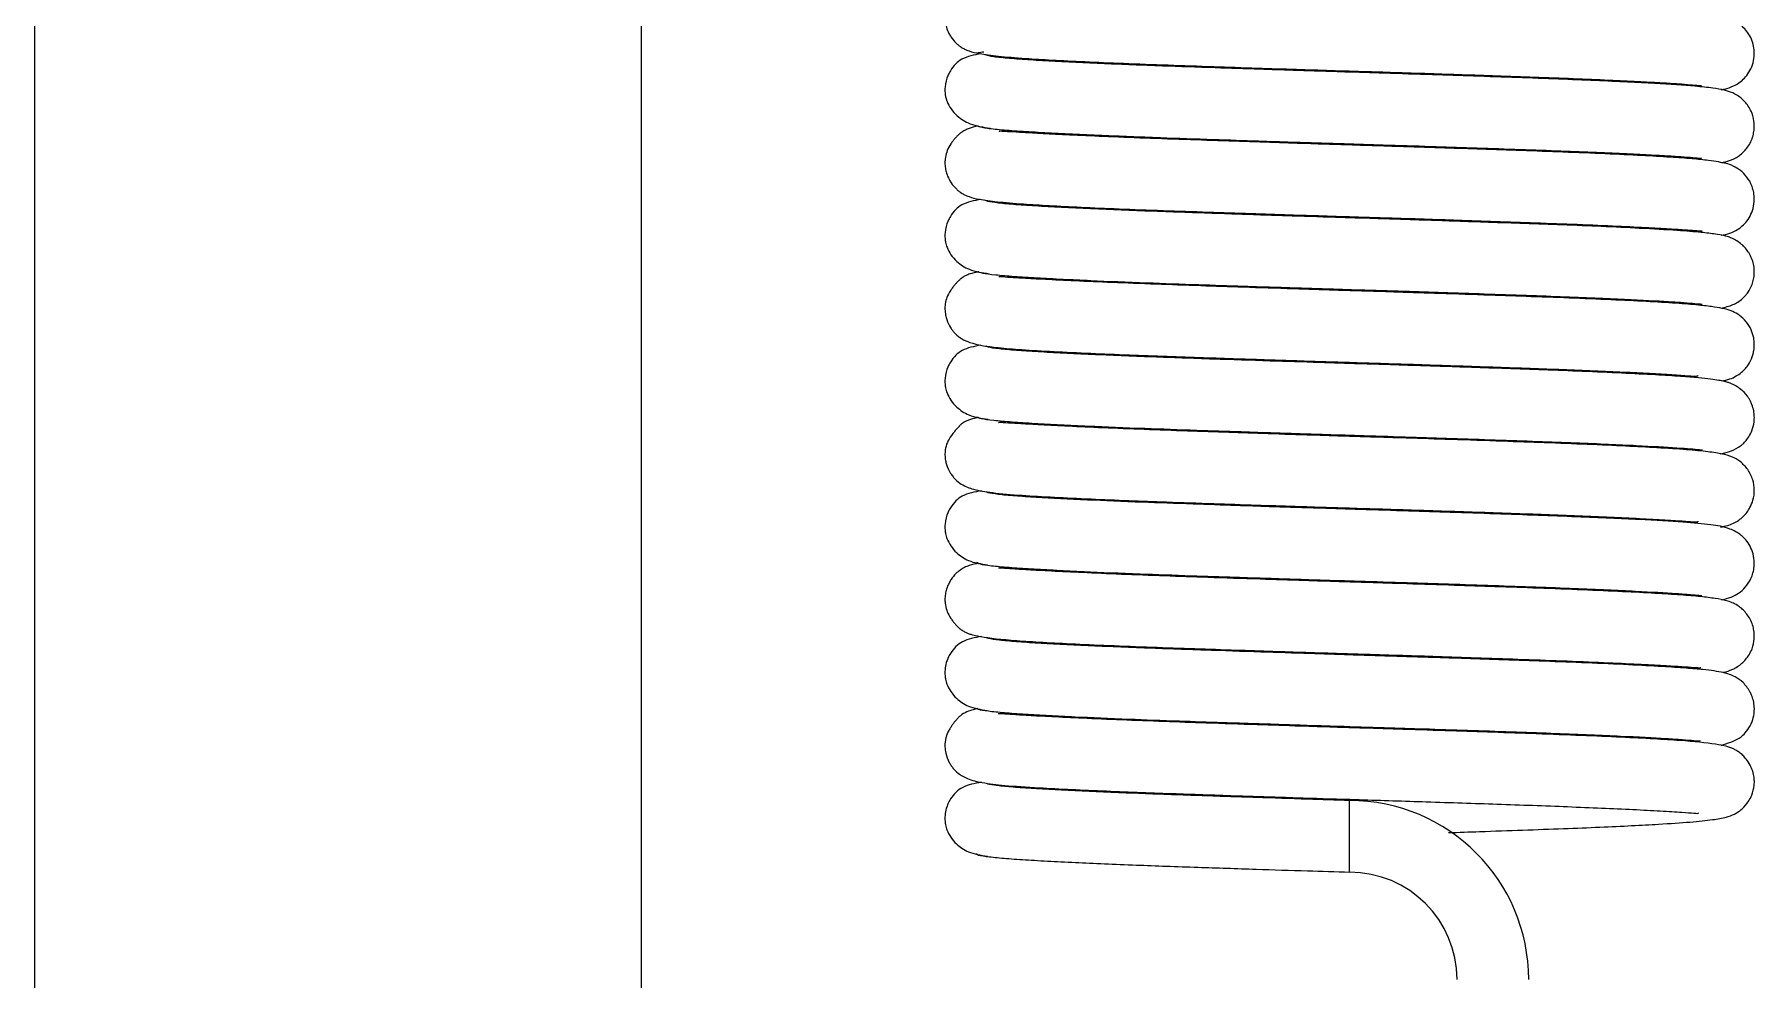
# Model space of a CAD drawing. Header units: millimetres. Extents: x -119 to 1184, y -69 to 836.
# Drawn here: x 525.99 to 547.59, y 595.95 to 607.82 of the extents above; entities that cross this region are included whole.
import ezdxf

# ---------------------------------------------------------------- set-up
doc = ezdxf.new("R2010")
doc.units = ezdxf.units.MM

msp = doc.modelspace()

# ---------------------------------------------------------------- linework, layer by layer
at = {"color": 7, "linetype": 'Continuous', "lineweight": 25}
for p, q in [((525.993, 643.47), (525.993, 592.67)), ((533.613, 592.67), (533.613, 643.47)), ((542.503, 597.3), (542.503, 598.199))]:
    msp.add_line(p, q, dxfattribs=at)
for radius in [2.248, 1.349]:
    msp.add_arc((542.503, 595.951), radius, 0, 90, dxfattribs=at)
for points, knots in [([(537.866, 608.497), (537.853, 608.496), (537.808, 608.49), (537.772, 608.48), (537.72, 608.464), (537.68, 608.447), (537.648, 608.429), (537.63, 608.417), (537.615, 608.406), (537.605, 608.398), (537.594, 608.39), (537.585, 608.382), (537.576, 608.373), (537.561, 608.358), (537.54, 608.335), (537.515, 608.304), (537.48, 608.252), (537.448, 608.186), (537.429, 608.12), (537.421, 608.05), (537.426, 607.972), (537.442, 607.902), (537.467, 607.837), (537.507, 607.77), (537.549, 607.72), (537.587, 607.686), (537.608, 607.671), (537.618, 607.663), (537.642, 607.647), (537.675, 607.629), (537.743, 607.602), (537.866, 607.573), (538.089, 607.543), (538.399, 607.517), (538.768, 607.495), (539.177, 607.475), (539.664, 607.454), (540.208, 607.434), (540.774, 607.414), (541.318, 607.396), (541.811, 607.38), (542.276, 607.365), (542.701, 607.352), (543.134, 607.339), (543.547, 607.326), (543.983, 607.311), (544.428, 607.296), (544.903, 607.279), (545.376, 607.262), (545.803, 607.243), (546.153, 607.226), (546.426, 607.211), (546.677, 607.196), (546.879, 607.176), (546.912, 607.174), (546.923, 607.173)], [0, 0, 0, 0, 0.006568, 0.022713, 0.035311, 0.044112, 0.04717, 0.049444, 0.050359, 0.051191, 0.052013, 0.0529, 0.053851, 0.054839, 0.057091, 0.059909, 0.063404, 0.072567, 0.082763, 0.089519, 0.094273, 0.098646, 0.104647, 0.108295, 0.115717, 0.119409, 0.121238, 0.122341, 0.123817, 0.13373, 0.150259, 0.182626, 0.225419, 0.272298, 0.309815, 0.349753, 0.391841, 0.435605, 0.477247, 0.514704, 0.547651, 0.57594, 0.606484, 0.631243, 0.661514, 0.688996, 0.720431, 0.75558, 0.794796, 0.83378, 0.8694, 0.901451, 0.930053, 0.977828, 1, 1, 1, 1]), ([(547.167, 607.123), (547.182, 607.125), (547.234, 607.133), (547.319, 607.168), (547.392, 607.204), (547.474, 607.28), (547.53, 607.359), (547.571, 607.458), (547.586, 607.557), (547.58, 607.653), (547.549, 607.772), (547.472, 607.891), (547.368, 607.97), (547.28, 608.012), (547.248, 608.021), (547.174, 608.041), (547.055, 608.061), (546.84, 608.084), (546.509, 608.107), (545.994, 608.135), (545.293, 608.165), (544.422, 608.196), (543.54, 608.225), (542.775, 608.249), (542.151, 608.268), (541.632, 608.285), (541.139, 608.301), (540.655, 608.318), (540.186, 608.334), (539.704, 608.352), (539.229, 608.371), (538.801, 608.392), (538.467, 608.411), (538.251, 608.426), (538.116, 608.438), (538.089, 608.438), (538.075, 608.439)], [0, 0, 0, 0, 0.007664, 0.02823, 0.04625, 0.054669, 0.062903, 0.070626, 0.078726, 0.084089, 0.090654, 0.105066, 0.118183, 0.123643, 0.136032, 0.150037, 0.175748, 0.217424, 0.266228, 0.315312, 0.385221, 0.449764, 0.510225, 0.565709, 0.599797, 0.632182, 0.66809, 0.699115, 0.733394, 0.771156, 0.812746, 0.85779, 0.901096, 0.938147, 0.968948, 1, 1, 1, 1]), ([(537.873, 607.575), (537.789, 607.559), (537.632, 607.528), (537.519, 607.413), (537.451, 607.291), (537.421, 607.184), (537.423, 607.096), (537.431, 607.028), (537.458, 606.935), (537.548, 606.806), (537.739, 606.677), (537.903, 606.653), (537.992, 606.64)], [0, 0, 0, 0, 0.169609, 0.31434, 0.355928, 0.423867, 0.457419, 0.46956, 0.538861, 0.716987, 0.845613, 1, 1, 1, 1]), ([(537.913, 607.596), (537.887, 607.592), (537.82, 607.582), (537.821, 607.572), (537.822, 607.566)], [0, 0, 0, 0, 0.397312, 1, 1, 1, 1]), ([(547.169, 606.209), (547.188, 606.212), (547.242, 606.222), (547.294, 606.238), (547.365, 606.276), (547.429, 606.319), (547.527, 606.428), (547.568, 606.535), (547.583, 606.628), (547.584, 606.717), (547.563, 606.812), (547.519, 606.902), (547.474, 606.963), (547.425, 607.012), (547.361, 607.059), (547.291, 607.093), (547.197, 607.122), (547.056, 607.145), (546.803, 607.172), (546.435, 607.196), (545.991, 607.219), (545.588, 607.238), (545.125, 607.256), (544.612, 607.275), (544.079, 607.293), (543.519, 607.311), (542.977, 607.329), (542.481, 607.344), (542.098, 607.356), (541.741, 607.367), (541.32, 607.381), (540.763, 607.399), (540.094, 607.422), (539.512, 607.445), (539.051, 607.466), (538.712, 607.483), (538.409, 607.501), (538.161, 607.521), (537.98, 607.542), (537.943, 607.556), (537.924, 607.563)], [0, 0, 0, 0, 0.0120289, 0.0348036, 0.0426274, 0.0483493, 0.0579257, 0.0701056, 0.0756503, 0.0802377, 0.0888216, 0.0945529, 0.0997531, 0.1058368, 0.1129682, 0.1237355, 0.1458654, 0.1770848, 0.2155677, 0.2778391, 0.3114403, 0.3466373, 0.3831892, 0.4209034, 0.4583717, 0.4920383, 0.5305247, 0.5615625, 0.585549, 0.6026867, 0.6294949, 0.6664263, 0.7130266, 0.7697408, 0.8020757, 0.8367893, 0.8736414, 0.9132157, 0.9554877, 1, 1, 1, 1]), ([(537.845, 606.665), (537.84, 606.665), (537.802, 606.66), (537.773, 606.651), (537.72, 606.635), (537.683, 606.619), (537.654, 606.602), (537.639, 606.593), (537.629, 606.587), (537.619, 606.579), (537.605, 606.569), (537.597, 606.561), (537.585, 606.55), (537.574, 606.539), (537.563, 606.526), (537.545, 606.507), (537.521, 606.478), (537.482, 606.423), (537.448, 606.355), (537.431, 606.297), (537.424, 606.241), (537.422, 606.199), (537.427, 606.138), (537.443, 606.069), (537.469, 606.006), (537.508, 605.94), (537.551, 605.89), (537.589, 605.856), (537.609, 605.841), (537.62, 605.833), (537.643, 605.818), (537.676, 605.8), (537.743, 605.772), (537.862, 605.744), (538.078, 605.715), (538.375, 605.69), (538.732, 605.668), (539.131, 605.648), (539.609, 605.627), (540.146, 605.607), (540.705, 605.588), (541.24, 605.57), (541.723, 605.554), (542.175, 605.54), (542.587, 605.527), (543.013, 605.514), (543.429, 605.501), (543.881, 605.486), (544.352, 605.47), (544.859, 605.452), (545.381, 605.433), (545.864, 605.412), (546.258, 605.392), (546.549, 605.376), (546.747, 605.363), (546.866, 605.354), (546.918, 605.35), (546.927, 605.351), (546.929, 605.352)], [0, 0, 0, 0, 0.002499, 0.018778, 0.03096, 0.038876, 0.04135, 0.042281, 0.043067, 0.043797, 0.044576, 0.046587, 0.047656, 0.048675, 0.049732, 0.050906, 0.0538, 0.057622, 0.068366, 0.080108, 0.084226, 0.087235, 0.091866, 0.09609, 0.101782, 0.105358, 0.112575, 0.11613, 0.117888, 0.118993, 0.120449, 0.130045, 0.145855, 0.176636, 0.217175, 0.261943, 0.297996, 0.336638, 0.377624, 0.420424, 0.460759, 0.496915, 0.528568, 0.555574, 0.584342, 0.607635, 0.637474, 0.665212, 0.697403, 0.733777, 0.774663, 0.818885, 0.860056, 0.897244, 0.931018, 0.961362, 0.988096, 1, 1, 1, 1]), ([(537.831, 606.669), (537.854, 606.661), (537.898, 606.646), (538.091, 606.624), (538.349, 606.604), (538.661, 606.586), (539.009, 606.568), (539.479, 606.547), (540.068, 606.524), (540.744, 606.501), (541.307, 606.482), (541.73, 606.468), (542.089, 606.457), (542.47, 606.445), (542.963, 606.43), (543.501, 606.413), (544.056, 606.394), (544.586, 606.376), (545.096, 606.358), (545.552, 606.34), (545.941, 606.323), (546.262, 606.307), (546.517, 606.293), (546.71, 606.28), (546.842, 606.27), (546.916, 606.262), (546.92, 606.265), (546.922, 606.266)], [0, 0, 0, 0, 0.0528379, 0.1029208, 0.1497286, 0.1932397, 0.2341652, 0.2722438, 0.3389501, 0.3936769, 0.437061, 0.4686277, 0.4888157, 0.5166221, 0.5526525, 0.5973568, 0.6364665, 0.6800221, 0.7241411, 0.766897, 0.808041, 0.8472515, 0.8843129, 0.9197127, 0.953535, 0.9831067, 1, 1, 1, 1]), ([(547.165, 605.297), (547.203, 605.303), (547.271, 605.314), (547.355, 605.356), (547.415, 605.396), (547.476, 605.453), (547.532, 605.533), (547.572, 605.634), (547.591, 605.763), (547.562, 605.914), (547.491, 606.033), (547.407, 606.115), (547.297, 606.179), (547.227, 606.197), (547.136, 606.217), (546.998, 606.237), (546.803, 606.257), (546.526, 606.276), (546.167, 606.297), (545.718, 606.318), (545.208, 606.339), (544.679, 606.358), (544.179, 606.375), (543.686, 606.391), (543.226, 606.406), (542.787, 606.42), (542.397, 606.432), (541.989, 606.445), (541.541, 606.459), (541.033, 606.476), (540.482, 606.495), (539.925, 606.514), (539.413, 606.535), (538.985, 606.554), (538.65, 606.571), (538.403, 606.585), (538.232, 606.595), (538.139, 606.6), (538.1, 606.602), (538.103, 606.597), (538.104, 606.596)], [0, 0, 0, 0, 0.020974, 0.038807, 0.046631, 0.054462, 0.062427, 0.0701, 0.078379, 0.090003, 0.10079, 0.111736, 0.123055, 0.143254, 0.166028, 0.191171, 0.224334, 0.260531, 0.300179, 0.343554, 0.388076, 0.427856, 0.463289, 0.494327, 0.528549, 0.554486, 0.58001, 0.604636, 0.63408, 0.668263, 0.706947, 0.749758, 0.792941, 0.83387, 0.872134, 0.907666, 0.941026, 0.971595, 0.995757, 1, 1, 1, 1]), ([(537.873, 605.746), (537.789, 605.729), (537.632, 605.699), (537.519, 605.584), (537.451, 605.463), (537.421, 605.355), (537.423, 605.254), (537.433, 605.196), (537.462, 605.098), (537.545, 604.978), (537.731, 604.85), (537.891, 604.826), (537.978, 604.813)], [0, 0, 0, 0, 0.174183, 0.324431, 0.367371, 0.436886, 0.471126, 0.5003, 0.551109, 0.724179, 0.849339, 1, 1, 1, 1]), ([(547.164, 604.38), (547.215, 604.393), (547.31, 604.416), (547.405, 604.471), (547.471, 604.536), (547.511, 604.586), (547.564, 604.684), (547.582, 604.776), (547.583, 604.843), (547.581, 604.892), (547.57, 604.954), (547.548, 605.013), (547.522, 605.062), (547.503, 605.093), (547.468, 605.139), (547.42, 605.19), (547.334, 605.247), (547.246, 605.28), (547.187, 605.294), (547.085, 605.313), (546.907, 605.334), (546.604, 605.357), (546.183, 605.381), (545.687, 605.405), (545.196, 605.425), (544.718, 605.442), (544.269, 605.457), (543.863, 605.471), (543.507, 605.483), (543.165, 605.494), (542.777, 605.506), (542.281, 605.521), (541.661, 605.541), (540.937, 605.565), (540.145, 605.592), (539.495, 605.617), (539.006, 605.639), (538.662, 605.657), (538.363, 605.675), (538.127, 605.695), (537.963, 605.716), (537.937, 605.73), (537.923, 605.737)], [0, 0, 0, 0, 0.027501, 0.050986, 0.056989, 0.061479, 0.06903, 0.07806, 0.080159, 0.082204, 0.086955, 0.092228, 0.094646, 0.096986, 0.099334, 0.1071, 0.126291, 0.136806, 0.151413, 0.175441, 0.208802, 0.251133, 0.302486, 0.344978, 0.383637, 0.417909, 0.448334, 0.474931, 0.497552, 0.516427, 0.53942, 0.56992, 0.608357, 0.654755, 0.708462, 0.769824, 0.803624, 0.839169, 0.876295, 0.915638, 0.957023, 1, 1, 1, 1]), ([(537.848, 604.837), (537.833, 604.834), (537.794, 604.828), (537.753, 604.816), (537.712, 604.802), (537.682, 604.788), (537.665, 604.78), (537.652, 604.772), (537.646, 604.768), (537.642, 604.765), (537.637, 604.762), (537.632, 604.758), (537.624, 604.753), (537.617, 604.747), (537.608, 604.738), (537.601, 604.731), (537.586, 604.717), (537.575, 604.705), (537.562, 604.691), (537.543, 604.67), (537.519, 604.639), (537.478, 604.581), (537.446, 604.518), (537.428, 604.456), (537.423, 604.403), (537.423, 604.359), (537.429, 604.297), (537.449, 604.22), (537.484, 604.148), (537.524, 604.093), (537.571, 604.041), (537.642, 603.988), (537.747, 603.943), (537.893, 603.909), (538.099, 603.882), (538.39, 603.859), (538.77, 603.837), (539.23, 603.815), (539.714, 603.794), (540.193, 603.777), (540.65, 603.761), (541.075, 603.747), (541.586, 603.73), (542.221, 603.709), (543.013, 603.685), (543.848, 603.658), (544.697, 603.629), (545.515, 603.599), (546.106, 603.572), (546.494, 603.55), (546.719, 603.535), (546.851, 603.524), (546.87, 603.531), (546.879, 603.534)], [0, 0, 0, 0, 0.009197, 0.024143, 0.034404, 0.037826, 0.040183, 0.041027, 0.041389, 0.041729, 0.04206, 0.042402, 0.043174, 0.044137, 0.045343, 0.047979, 0.049072, 0.050133, 0.051284, 0.052623, 0.056081, 0.060773, 0.07413, 0.086682, 0.09081, 0.093659, 0.098796, 0.102763, 0.11043, 0.114314, 0.119596, 0.134928, 0.157005, 0.185923, 0.221602, 0.263804, 0.310904, 0.355563, 0.396365, 0.433027, 0.465977, 0.495421, 0.521177, 0.569039, 0.62003, 0.675151, 0.734455, 0.798354, 0.867584, 0.903695, 0.939532, 0.971902, 1, 1, 1, 1]), ([(537.825, 604.843), (537.842, 604.836), (537.875, 604.822), (538.044, 604.8), (538.278, 604.78), (538.566, 604.762), (538.89, 604.745), (539.335, 604.724), (539.9, 604.701), (540.561, 604.678), (541.122, 604.659), (541.557, 604.645), (541.916, 604.634), (542.279, 604.622), (542.732, 604.608), (543.232, 604.593), (543.756, 604.575), (544.273, 604.558), (544.787, 604.54), (545.264, 604.523), (545.683, 604.505), (546.147, 604.484), (546.502, 604.465), (546.744, 604.448), (546.866, 604.437), (546.926, 604.43), (546.926, 604.434), (546.926, 604.435)], [0, 0, 0, 0, 0.051035, 0.099581, 0.145143, 0.187491, 0.227331, 0.26459, 0.33043, 0.384713, 0.428434, 0.461162, 0.482763, 0.508177, 0.541163, 0.582189, 0.618287, 0.658753, 0.701931, 0.743761, 0.78431, 0.823254, 0.895322, 0.928985, 0.960866, 0.987874, 1, 1, 1, 1]), ([(547.172, 603.468), (547.206, 603.473), (547.263, 603.483), (547.347, 603.521), (547.417, 603.568), (547.461, 603.611), (547.49, 603.646), (547.522, 603.69), (547.553, 603.752), (547.573, 603.823), (547.582, 603.879), (547.584, 603.941), (547.576, 604.02), (547.541, 604.124), (547.48, 604.218), (547.394, 604.296), (547.278, 604.358), (547.209, 604.372), (547.084, 604.397), (546.902, 604.418), (546.641, 604.44), (546.286, 604.462), (545.846, 604.483), (545.345, 604.505), (544.808, 604.524), (544.241, 604.544), (543.677, 604.563), (543.151, 604.58), (542.709, 604.594), (542.271, 604.607), (541.754, 604.623), (541.188, 604.642), (540.608, 604.662), (540.052, 604.681), (539.517, 604.702), (539.051, 604.722), (538.676, 604.741), (538.393, 604.756), (538.206, 604.767), (538.111, 604.776), (538.101, 604.772), (538.099, 604.771)], [0, 0, 0, 0, 0.021373, 0.035444, 0.04588, 0.053659, 0.056611, 0.059002, 0.066631, 0.070157, 0.074653, 0.078227, 0.083365, 0.09102, 0.101222, 0.112486, 0.124368, 0.149049, 0.176874, 0.207394, 0.24658, 0.289298, 0.331821, 0.377159, 0.419236, 0.456746, 0.499916, 0.534831, 0.561357, 0.586683, 0.620485, 0.662857, 0.700059, 0.741535, 0.786028, 0.829572, 0.871515, 0.911656, 0.950653, 0.988214, 1, 1, 1, 1]), ([(537.872, 603.916), (537.789, 603.9), (537.632, 603.869), (537.52, 603.756), (537.452, 603.635), (537.421, 603.526), (537.423, 603.427), (537.433, 603.368), (537.461, 603.27), (537.543, 603.15), (537.725, 603.022), (537.881, 602.999), (537.966, 602.986)], [0, 0, 0, 0, 0.177987, 0.335701, 0.380222, 0.450954, 0.485691, 0.514549, 0.564045, 0.731801, 0.853307, 1, 1, 1, 1]), ([(547.155, 602.553), (547.202, 602.563), (547.296, 602.582), (547.388, 602.635), (547.432, 602.669), (547.468, 602.704), (547.515, 602.763), (547.559, 602.85), (547.581, 602.939), (547.585, 603.021), (547.576, 603.096), (547.559, 603.159), (547.536, 603.211), (547.516, 603.246), (547.471, 603.312), (547.409, 603.372), (547.303, 603.432), (547.241, 603.452), (547.198, 603.463), (547.131, 603.476), (547.03, 603.491), (546.877, 603.507), (546.653, 603.525), (546.338, 603.544), (545.928, 603.565), (545.45, 603.586), (544.958, 603.605), (544.488, 603.621), (544.053, 603.636), (543.663, 603.649), (543.322, 603.66), (542.984, 603.671), (542.588, 603.683), (542.082, 603.699), (541.462, 603.718), (540.749, 603.742), (539.981, 603.769), (539.36, 603.794), (538.9, 603.815), (538.578, 603.833), (538.303, 603.851), (538.092, 603.87), (537.959, 603.889), (537.944, 603.901), (537.937, 603.906)], [0, 0, 0, 0, 0.024842, 0.048794, 0.054247, 0.059551, 0.065182, 0.070924, 0.079104, 0.084004, 0.088241, 0.093364, 0.096136, 0.09876, 0.101263, 0.113381, 0.130334, 0.137828, 0.149007, 0.16539, 0.186961, 0.21364, 0.245241, 0.281688, 0.323485, 0.364787, 0.401791, 0.434636, 0.463784, 0.489055, 0.510344, 0.528819, 0.552921, 0.584286, 0.623352, 0.66991, 0.723301, 0.784328, 0.817724, 0.852707, 0.889315, 0.928088, 0.968733, 1, 1, 1, 1]), ([(537.848, 603.008), (537.836, 603.006), (537.788, 602.998), (537.751, 602.988), (537.701, 602.968), (537.684, 602.96), (537.671, 602.953), (537.663, 602.949), (537.657, 602.945), (537.652, 602.942), (537.648, 602.94), (537.643, 602.936), (537.634, 602.929), (537.625, 602.922), (537.62, 602.915), (537.613, 602.908), (537.605, 602.9), (537.598, 602.893), (537.593, 602.888), (537.587, 602.881), (537.578, 602.872), (537.566, 602.859), (537.545, 602.835), (537.5, 602.781), (537.457, 602.71), (537.434, 602.65), (537.425, 602.591), (537.423, 602.562), (537.423, 602.523), (537.428, 602.474), (537.446, 602.399), (537.474, 602.337), (537.503, 602.293), (537.523, 602.265), (537.568, 602.214), (537.655, 602.15), (537.798, 602.097), (538.03, 602.059), (538.358, 602.032), (538.775, 602.008), (539.232, 601.986), (539.711, 601.966), (540.228, 601.947), (540.765, 601.928), (541.31, 601.91), (541.911, 601.89), (542.62, 601.869), (543.464, 601.842), (544.342, 601.813), (545.054, 601.788), (545.591, 601.766), (545.977, 601.749), (546.32, 601.731), (546.603, 601.714), (546.788, 601.701), (546.877, 601.693), (546.88, 601.702), (546.88, 601.705)], [0, 0, 0, 0, 0.007298, 0.030022, 0.0343, 0.037281, 0.038323, 0.039115, 0.039448, 0.039762, 0.040082, 0.040431, 0.041276, 0.043057, 0.045544, 0.047179, 0.04851, 0.049098, 0.049659, 0.050216, 0.050793, 0.052085, 0.053666, 0.057923, 0.071444, 0.087619, 0.093152, 0.096955, 0.098309, 0.102886, 0.106449, 0.114494, 0.116269, 0.11835, 0.123598, 0.138962, 0.170006, 0.213129, 0.267955, 0.314626, 0.358609, 0.398782, 0.434872, 0.477315, 0.5135, 0.545634, 0.596187, 0.65066, 0.709701, 0.773792, 0.808263, 0.844252, 0.881479, 0.919539, 0.954618, 0.984774, 1, 1, 1, 1]), ([(537.821, 603.018), (537.833, 603.011), (537.857, 602.996), (538.019, 602.974), (538.249, 602.954), (538.536, 602.935), (538.861, 602.918), (539.306, 602.897), (539.873, 602.874), (540.533, 602.851), (541.087, 602.832), (541.51, 602.818), (541.867, 602.806), (542.242, 602.795), (542.724, 602.78), (543.253, 602.763), (543.805, 602.745), (544.34, 602.727), (544.863, 602.709), (545.339, 602.691), (545.754, 602.673), (546.209, 602.652), (546.553, 602.633), (546.785, 602.615), (546.89, 602.606), (546.934, 602.599), (546.927, 602.605), (546.927, 602.605)], [0, 0, 0, 0, 0.051817, 0.101113, 0.147357, 0.190252, 0.230475, 0.268032, 0.33417, 0.388282, 0.431385, 0.463073, 0.483469, 0.510472, 0.545326, 0.58853, 0.626477, 0.668932, 0.712598, 0.754669, 0.795351, 0.834316, 0.90624, 0.93984, 0.97056, 0.995985, 1, 1, 1, 1]), ([(547.16, 601.633), (547.189, 601.639), (547.241, 601.648), (547.311, 601.675), (547.381, 601.712), (547.441, 601.761), (547.488, 601.812), (547.534, 601.882), (547.574, 601.979), (547.589, 602.098), (547.568, 602.235), (547.515, 602.34), (547.455, 602.412), (547.38, 602.477), (547.279, 602.527), (547.182, 602.551), (547.001, 602.58), (546.734, 602.605), (546.386, 602.627), (545.966, 602.649), (545.494, 602.67), (544.973, 602.69), (544.398, 602.71), (543.814, 602.73), (543.255, 602.748), (542.798, 602.762), (542.382, 602.775), (541.927, 602.789), (541.428, 602.805), (540.902, 602.823), (540.377, 602.841), (539.843, 602.86), (539.344, 602.88), (538.92, 602.9), (538.585, 602.917), (538.34, 602.931), (538.201, 602.94), (538.132, 602.944), (538.099, 602.947), (538.097, 602.944), (538.097, 602.943)], [0, 0, 0, 0, 0.018613, 0.033564, 0.04416, 0.052248, 0.058788, 0.06395, 0.070844, 0.079781, 0.088852, 0.099207, 0.104702, 0.11087, 0.127773, 0.158605, 0.195647, 0.237058, 0.282588, 0.322626, 0.365766, 0.408758, 0.447199, 0.492106, 0.52928, 0.558499, 0.581539, 0.610388, 0.647362, 0.680334, 0.717544, 0.758863, 0.801915, 0.843498, 0.883175, 0.921049, 0.957591, 0.975274, 0.992323, 1, 1, 1, 1]), ([(537.882, 602.089), (537.796, 602.073), (537.634, 602.042), (537.521, 601.928), (537.452, 601.808), (537.421, 601.697), (537.423, 601.598), (537.432, 601.539), (537.461, 601.442), (537.542, 601.322), (537.721, 601.194), (537.874, 601.171), (537.958, 601.158)], [0, 0, 0, 0, 0.1872906, 0.3519181, 0.3976533, 0.4684572, 0.503122, 0.5313932, 0.5792953, 0.7409548, 0.8581741, 1, 1, 1, 1]), ([(547.169, 600.72), (547.197, 600.726), (547.24, 600.734), (547.319, 600.763), (547.407, 600.814), (547.491, 600.897), (547.562, 601.015), (547.591, 601.166), (547.572, 601.296), (547.532, 601.396), (547.476, 601.476), (547.405, 601.542), (547.348, 601.577), (547.219, 601.635), (547.02, 601.666), (546.698, 601.695), (546.246, 601.721), (545.775, 601.743), (545.35, 601.761), (544.868, 601.779), (544.337, 601.798), (543.789, 601.816), (543.22, 601.834), (542.675, 601.852), (542.179, 601.867), (541.798, 601.879), (541.443, 601.89), (541.03, 601.904), (540.487, 601.923), (539.842, 601.945), (539.291, 601.968), (538.862, 601.989), (538.554, 602.006), (538.285, 602.023), (538.078, 602.043), (537.952, 602.062), (537.944, 602.073), (537.941, 602.078)], [0, 0, 0, 0, 0.0225017, 0.0339265, 0.0448641, 0.0554405, 0.0658644, 0.0770957, 0.0850955, 0.0925103, 0.1002068, 0.1077734, 0.1193511, 0.1325621, 0.1762589, 0.2317316, 0.2936602, 0.3272135, 0.3622594, 0.3985336, 0.4362471, 0.4737819, 0.5073765, 0.5456273, 0.5765828, 0.6006691, 0.6178273, 0.6446013, 0.6813544, 0.7277205, 0.7845164, 0.8167284, 0.8511736, 0.887954, 0.9275525, 0.9696445, 1, 1, 1, 1]), ([(537.846, 601.179), (537.804, 601.17), (537.74, 601.156), (537.676, 601.13), (537.643, 601.112), (537.62, 601.096), (537.6, 601.082), (537.554, 601.045), (537.508, 600.99), (537.469, 600.923), (537.443, 600.86), (537.427, 600.791), (537.422, 600.73), (537.424, 600.688), (537.431, 600.633), (537.448, 600.574), (537.482, 600.507), (537.521, 600.451), (537.545, 600.423), (537.563, 600.403), (537.574, 600.391), (537.585, 600.38), (537.597, 600.369), (537.605, 600.361), (537.619, 600.35), (537.629, 600.343), (537.639, 600.336), (537.654, 600.327), (537.679, 600.313), (537.711, 600.298), (537.763, 600.28), (537.891, 600.251), (538.15, 600.219), (538.559, 600.191), (538.947, 600.17), (539.412, 600.149), (539.932, 600.128), (540.473, 600.109), (540.99, 600.092), (541.461, 600.076), (541.905, 600.062), (542.312, 600.049), (542.739, 600.036), (543.162, 600.023), (543.626, 600.008), (544.113, 599.992), (544.64, 599.973), (545.185, 599.954), (545.694, 599.933), (546.122, 599.913), (546.446, 599.896), (546.679, 599.881), (546.825, 599.872), (546.907, 599.864), (546.91, 599.869), (546.911, 599.871)], [0, 0, 0, 0, 0.028611, 0.04444, 0.054046, 0.055504, 0.05661, 0.061924, 0.06915, 0.07273, 0.078428, 0.082657, 0.087293, 0.090306, 0.094429, 0.106184, 0.11694, 0.120768, 0.123665, 0.12484, 0.125898, 0.126919, 0.127989, 0.130002, 0.130781, 0.131512, 0.1323, 0.133231, 0.135708, 0.142087, 0.151458, 0.172132, 0.244278, 0.28239, 0.322424, 0.364376, 0.407605, 0.447501, 0.483226, 0.514556, 0.541308, 0.569771, 0.593061, 0.623317, 0.651437, 0.68411, 0.721096, 0.762282, 0.806597, 0.848381, 0.886851, 0.922226, 0.954878, 0.984567, 1, 1, 1, 1]), ([(537.82, 601.192), (537.828, 601.184), (537.842, 601.17), (537.99, 601.148), (538.211, 601.128), (538.491, 601.109), (538.81, 601.092), (539.25, 601.07), (539.812, 601.047), (540.466, 601.024), (541.015, 601.005), (541.432, 600.992), (541.788, 600.98), (542.168, 600.968), (542.661, 600.953), (543.203, 600.936), (543.768, 600.918), (544.313, 600.899), (544.842, 600.881), (545.322, 600.863), (545.74, 600.845), (546.199, 600.823), (546.546, 600.805), (546.786, 600.785), (546.888, 600.777), (546.927, 600.771), (546.919, 600.777), (546.919, 600.778)], [0, 0, 0, 0, 0.049178, 0.098845, 0.14547, 0.188691, 0.229083, 0.266799, 0.333189, 0.387291, 0.43016, 0.461456, 0.481518, 0.509232, 0.544915, 0.589018, 0.627759, 0.671077, 0.714911, 0.757081, 0.797852, 0.836896, 0.908916, 0.942521, 0.97318, 0.99956, 1, 1, 1, 1]), ([(547.182, 599.808), (547.186, 599.809), (547.232, 599.816), (547.284, 599.834), (547.361, 599.871), (547.425, 599.917), (547.474, 599.967), (547.519, 600.028), (547.563, 600.117), (547.584, 600.212), (547.583, 600.302), (547.568, 600.395), (547.527, 600.501), (547.429, 600.61), (547.355, 600.66), (547.295, 600.689), (547.214, 600.715), (547.101, 600.736), (546.908, 600.76), (546.659, 600.781), (546.336, 600.801), (545.928, 600.822), (545.437, 600.843), (544.896, 600.864), (544.351, 600.883), (543.797, 600.901), (543.263, 600.919), (542.777, 600.934), (542.347, 600.947), (541.891, 600.962), (541.334, 600.979), (540.745, 600.999), (540.16, 601.019), (539.627, 601.039), (539.147, 601.06), (538.756, 601.079), (538.459, 601.095), (538.273, 601.107), (538.166, 601.113), (538.107, 601.118), (538.099, 601.116), (538.096, 601.115)], [0, 0, 0, 0, 0.002694, 0.0292, 0.040378, 0.047781, 0.054097, 0.059495, 0.065445, 0.074356, 0.079119, 0.084875, 0.097519, 0.107461, 0.113401, 0.125431, 0.142335, 0.175477, 0.208556, 0.244186, 0.282352, 0.323691, 0.367989, 0.412162, 0.451719, 0.487008, 0.526918, 0.558451, 0.582434, 0.610903, 0.647887, 0.693182, 0.732248, 0.775712, 0.819352, 0.860956, 0.900178, 0.937605, 0.961569, 0.984629, 1, 1, 1, 1]), ([(537.883, 600.259), (537.798, 600.243), (537.635, 600.213), (537.521, 600.098), (537.464, 600), (537.435, 599.92), (537.422, 599.85), (537.423, 599.77), (537.432, 599.711), (537.461, 599.613), (537.541, 599.493), (537.719, 599.366), (537.871, 599.343), (537.954, 599.33)], [0, 0, 0, 0, 0.1889487, 0.3610905, 0.408114, 0.4359514, 0.4790557, 0.5135857, 0.5414691, 0.5884134, 0.7464556, 0.8611153, 1, 1, 1, 1]), ([(547.165, 598.892), (547.248, 598.918), (547.351, 598.949), (547.435, 599.013), (547.502, 599.084), (547.556, 599.183), (547.588, 599.31), (547.583, 599.425), (547.551, 599.52), (547.513, 599.598), (547.45, 599.68), (547.347, 599.753), (547.267, 599.786), (547.233, 599.796), (547.173, 599.811), (547.084, 599.826), (546.933, 599.844), (546.723, 599.862), (546.419, 599.882), (546.006, 599.904), (545.506, 599.926), (544.973, 599.947), (544.459, 599.965), (543.983, 599.981), (543.559, 599.995), (543.194, 600.006), (542.848, 600.017), (542.458, 600.029), (541.96, 600.045), (541.346, 600.065), (540.638, 600.088), (539.876, 600.115), (539.264, 600.14), (538.815, 600.162), (538.505, 600.179), (538.244, 600.198), (538.052, 600.218), (537.942, 600.236), (537.944, 600.247), (537.944, 600.252)], [0, 0, 0, 0, 0.037541, 0.046309, 0.054763, 0.062988, 0.070048, 0.081273, 0.086246, 0.089838, 0.102207, 0.113158, 0.121996, 0.129646, 0.141148, 0.167266, 0.193534, 0.225214, 0.262083, 0.304746, 0.349865, 0.390408, 0.426302, 0.458081, 0.485518, 0.508495, 0.527417, 0.550666, 0.581641, 0.620621, 0.667334, 0.721171, 0.783084, 0.816962, 0.852423, 0.889785, 0.929345, 0.97074, 1, 1, 1, 1]), ([(537.837, 599.351), (537.817, 599.348), (537.77, 599.339), (537.695, 599.313), (537.627, 599.275), (537.587, 599.238), (537.574, 599.222), (537.546, 599.189), (537.53, 599.168), (537.518, 599.152), (537.506, 599.135), (537.489, 599.109), (537.457, 599.054), (537.441, 599.014), (537.429, 598.964), (537.425, 598.932), (537.423, 598.908), (537.423, 598.892), (537.424, 598.851), (537.433, 598.78), (537.464, 598.697), (537.505, 598.631), (537.55, 598.574), (537.617, 598.518), (537.73, 598.46), (537.903, 598.418), (538.182, 598.386), (538.55, 598.363), (538.993, 598.339), (539.43, 598.32), (539.874, 598.302), (540.422, 598.282), (541.071, 598.26), (541.81, 598.236), (542.281, 598.221), (542.504, 598.215)], [0, 0, 0, 0, 0.024091, 0.055065, 0.090318, 0.107162, 0.123838, 0.129529, 0.131871, 0.134052, 0.136254, 0.13865, 0.144511, 0.161406, 0.168636, 0.173844, 0.175829, 0.177542, 0.179259, 0.188928, 0.203251, 0.209177, 0.216728, 0.239413, 0.272689, 0.332862, 0.410868, 0.50524, 0.576083, 0.641669, 0.701479, 0.755332, 0.847557, 0.927869, 1, 1, 1, 1]), ([(537.822, 599.364), (537.824, 599.358), (537.829, 599.344), (537.954, 599.324), (538.154, 599.304), (538.415, 599.285), (538.715, 599.268), (539.133, 599.247), (539.675, 599.224), (540.315, 599.2), (540.861, 599.182), (541.284, 599.168), (541.638, 599.156), (542.005, 599.144), (542.471, 599.13), (542.985, 599.114), (543.527, 599.097), (544.063, 599.079), (544.595, 599.061), (545.09, 599.043), (545.528, 599.026), (546.02, 599.004), (546.406, 598.984), (546.682, 598.965), (546.83, 598.953), (546.903, 598.945), (546.904, 598.95), (546.905, 598.952)], [0, 0, 0, 0, 0.041332, 0.090181, 0.136185, 0.178969, 0.218788, 0.256103, 0.322207, 0.376412, 0.419678, 0.451904, 0.472932, 0.499126, 0.533047, 0.574792, 0.611603, 0.652967, 0.696605, 0.738381, 0.778863, 0.817843, 0.890166, 0.923717, 0.955525, 0.984045, 1, 1, 1, 1]), ([(543.743, 597.797), (543.874, 597.801), (544.195, 597.812), (544.682, 597.829), (545.189, 597.847), (545.647, 597.865), (546.045, 597.884), (546.433, 597.905), (546.784, 597.928), (547.056, 597.957), (547.216, 597.984), (547.311, 598.017), (547.371, 598.049), (547.443, 598.103), (547.505, 598.173), (547.56, 598.28), (547.583, 598.373), (547.584, 598.467), (547.57, 598.559), (547.537, 598.646), (547.468, 598.738), (547.425, 598.78), (547.394, 598.804), (547.361, 598.826), (547.296, 598.862), (547.221, 598.884), (547.048, 598.917), (546.747, 598.947), (546.323, 598.973), (545.911, 598.994), (545.418, 599.015), (544.873, 599.036), (544.321, 599.055), (543.758, 599.074), (543.214, 599.091), (542.719, 599.107), (542.289, 599.12), (541.842, 599.134), (541.3, 599.152), (540.725, 599.171), (540.153, 599.191), (539.626, 599.211), (539.149, 599.231), (538.759, 599.251), (538.465, 599.266), (538.279, 599.278), (538.171, 599.285), (538.11, 599.289), (538.096, 599.288), (538.09, 599.288)], [0, 0, 0, 0, 0.019868, 0.048661, 0.077837, 0.106139, 0.133383, 0.159389, 0.196023, 0.230539, 0.259296, 0.278346, 0.285731, 0.290046, 0.297714, 0.30196, 0.308474, 0.312095, 0.317045, 0.328614, 0.332674, 0.335589, 0.337083, 0.338935, 0.344082, 0.361088, 0.384518, 0.436765, 0.465456, 0.496307, 0.529145, 0.562235, 0.592064, 0.618724, 0.648957, 0.672958, 0.691064, 0.711631, 0.738494, 0.771503, 0.800038, 0.831985, 0.864505, 0.895308, 0.924141, 0.951424, 0.968769, 0.985361, 1, 1, 1, 1]), ([(537.88, 598.428), (537.797, 598.413), (537.634, 598.383), (537.522, 598.27), (537.465, 598.173), (537.435, 598.092), (537.422, 598.021), (537.423, 597.941), (537.432, 597.882), (537.461, 597.784), (537.541, 597.664), (537.72, 597.537), (537.873, 597.514), (537.956, 597.501)], [0, 0, 0, 0, 0.185297, 0.364077, 0.41209, 0.439722, 0.482332, 0.51642, 0.544054, 0.590723, 0.747968, 0.861988, 1, 1, 1, 1]), ([(542.503, 598.199), (542.326, 598.205), (541.932, 598.217), (541.291, 598.238), (540.567, 598.262), (539.798, 598.289), (539.192, 598.315), (538.752, 598.337), (538.454, 598.354), (538.207, 598.372), (538.033, 598.392), (537.944, 598.407), (537.949, 598.416), (537.95, 598.418)], [0, 0, 0, 0, 0.075163, 0.167757, 0.277009, 0.401633, 0.543916, 0.621236, 0.701872, 0.786934, 0.876632, 0.970121, 1, 1, 1, 1]), ([(542.504, 598.215), (542.544, 598.213), (542.866, 598.203), (543.5, 598.183), (544.228, 598.159), (544.811, 598.139), (545.253, 598.122), (545.678, 598.105), (546.072, 598.087), (546.413, 598.069), (546.679, 598.051), (546.828, 598.042), (546.889, 598.035), (546.883, 598.046), (546.882, 598.047)], [0, 0, 0, 0, 0.019021, 0.152589, 0.29959, 0.378748, 0.461997, 0.5501, 0.642442, 0.73821, 0.833258, 0.916582, 0.986705, 1, 1, 1, 1]), ([(537.82, 597.536), (537.82, 597.531), (537.817, 597.518), (537.926, 597.499), (538.119, 597.478), (538.382, 597.458), (538.695, 597.44), (539.151, 597.417), (539.774, 597.391), (540.556, 597.363), (541.288, 597.339), (541.932, 597.318), (542.326, 597.306), (542.503, 597.3)], [0, 0, 0, 0, 0.063383, 0.15481, 0.242275, 0.324994, 0.403207, 0.478025, 0.615266, 0.735032, 0.839716, 0.928243, 1, 1, 1, 1])]:
    msp.add_open_spline(points, degree=3, knots=knots, dxfattribs=at)

doc.saveas('drawing.dxf')
